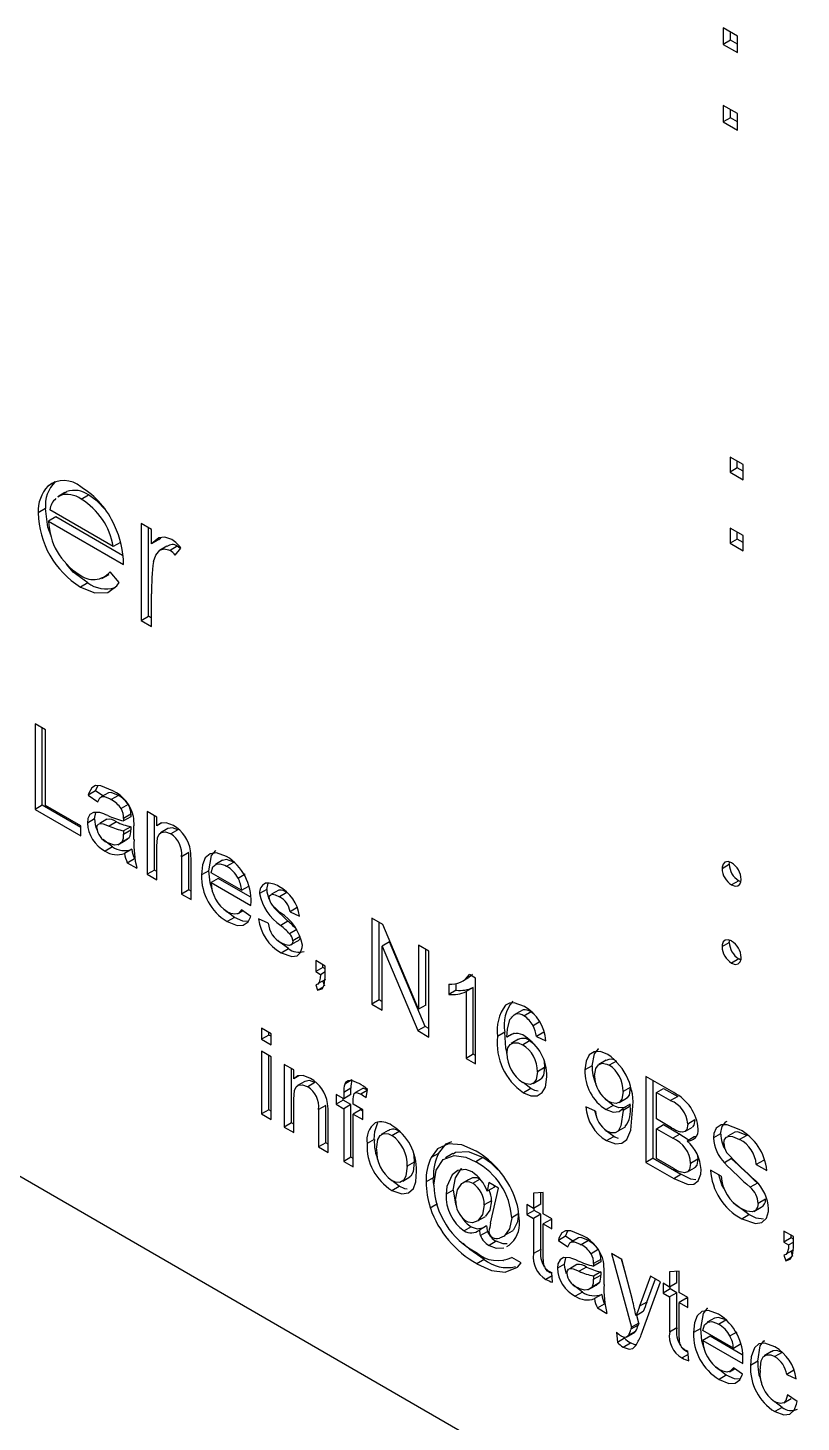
# Model space of a CAD drawing. Header units: millimetres. Extents: x 75 to 2075, y 25 to 1460.
# Drawn here: x 1815.59 to 1835.77, y 1066.04 to 1102.41 of the extents above; entities that cross this region are included whole.
import ezdxf

# ---------------------------------------------------------------- set-up
doc = ezdxf.new("R2010")
doc.units = ezdxf.units.MM
doc.header["$LTSCALE"] = 5

msp = doc.modelspace()

# ---------------------------------------------------------------- linework, layer by layer
at = {"color": 7, "linetype": 'Continuous', "lineweight": 25}
for p, q in [((1834.111, 1102.191), (1833.739, 1102.406)), ((1833.739, 1102.406), (1833.739, 1101.976)), ((1833.927, 1102.085), (1833.739, 1101.976)), ((1833.927, 1102.085), (1833.927, 1102.297)), ((1834.111, 1101.978), (1833.927, 1102.085)), ((1834.111, 1101.761), (1834.111, 1102.191)), ((1833.739, 1101.976), (1834.111, 1101.761)), ((1834.111, 1100.169), (1833.739, 1100.384)), ((1833.739, 1100.384), (1833.739, 1099.954)), ((1833.927, 1100.063), (1833.927, 1100.275)), ((1833.927, 1100.063), (1833.739, 1099.954)), ((1833.739, 1099.954), (1834.111, 1099.739)), ((1834.111, 1099.957), (1833.927, 1100.063)), ((1834.111, 1099.739), (1834.111, 1100.169)), ((1834.257, 1091.015), (1833.916, 1091.212)), ((1833.916, 1091.212), (1833.916, 1090.818)), ((1834.104, 1090.927), (1834.104, 1091.103)), ((1834.104, 1090.927), (1833.916, 1090.818)), ((1833.916, 1090.818), (1834.257, 1090.621)), ((1834.257, 1090.839), (1834.104, 1090.927)), ((1834.257, 1090.621), (1834.257, 1091.015)), ((1816.301, 1090.564), (1816.112, 1090.455)), ((1816.556, 1090.285), (1816.367, 1090.176)), ((1816.372, 1090.169), (1816.417, 1090.202)), ((1816.417, 1090.202), (1816.606, 1090.311)), ((1816.981, 1090.114), (1817.169, 1090.223)), ((1816.049, 1089.866), (1815.86, 1089.757)), ((1816.317, 1089.651), (1816.129, 1089.542)), ((1817.817, 1088.878), (1816.157, 1089.836)), ((1818.061, 1088.644), (1816.317, 1089.651)), ((1816.129, 1089.542), (1818.086, 1088.412)), ((1818.547, 1089.476), (1818.547, 1086.95)), ((1818.815, 1089.321), (1818.547, 1089.476)), ((1818.735, 1087.059), (1818.735, 1089.367)), ((1818.815, 1088.949), (1818.815, 1089.321)), ((1834.257, 1089.162), (1833.916, 1089.359)), ((1833.916, 1089.359), (1833.916, 1088.965)), ((1818.006, 1088.986), (1817.817, 1088.878)), ((1819.004, 1089.058), (1818.815, 1088.949)), ((1819.004, 1089.058), (1819.055, 1089.108)), ((1834.104, 1089.073), (1833.916, 1088.965)), ((1833.916, 1088.965), (1834.257, 1088.767)), ((1834.104, 1089.073), (1834.104, 1089.25)), ((1834.257, 1088.985), (1834.104, 1089.073)), ((1834.257, 1088.767), (1834.257, 1089.162)), ((1819.214, 1088.884), (1819.026, 1088.775)), ((1819.487, 1088.885), (1819.298, 1088.776)), ((1819.435, 1088.652), (1819.583, 1088.835)), ((1817.971, 1087.935), (1817.732, 1088.218)), ((1817.149, 1087.93), (1816.961, 1087.821)), ((1817.516, 1088.042), (1817.705, 1088.151)), ((1818.815, 1086.795), (1818.815, 1087.644)), ((1818.547, 1086.95), (1818.735, 1087.059)), ((1818.547, 1086.95), (1818.815, 1086.795)), ((1818.815, 1087.012), (1818.735, 1087.059)), ((1791.606, 1086.172), (1880.23, 1035.01)), ((1816.048, 1084.097), (1815.774, 1084.255)), ((1815.774, 1084.255), (1815.774, 1082.018)), ((1815.963, 1082.127), (1815.963, 1084.146)), ((1816.048, 1082.118), (1816.048, 1084.097)), ((1817.354, 1082.5), (1817.165, 1082.391)), ((1817.165, 1082.391), (1817.414, 1082.219)), ((1817.354, 1082.5), (1817.409, 1082.638)), ((1817.541, 1082.37), (1817.354, 1082.5)), ((1817.688, 1082.456), (1817.5, 1082.347)), ((1817.951, 1082.385), (1817.762, 1082.276)), ((1815.963, 1082.127), (1815.774, 1082.018)), ((1815.774, 1082.018), (1816.966, 1081.33)), ((1816.966, 1081.547), (1815.963, 1082.127)), ((1816.966, 1081.588), (1816.048, 1082.118)), ((1818.209, 1082.149), (1818.02, 1082.04)), ((1817.329, 1081.771), (1817.14, 1081.663)), ((1817.65, 1081.761), (1817.462, 1081.652)), ((1817.899, 1081.694), (1817.71, 1081.585)), ((1818.271, 1081.826), (1818.083, 1081.718)), ((1818.273, 1081.893), (1818.084, 1081.784)), ((1818.953, 1081.817), (1818.705, 1081.961)), ((1818.705, 1081.961), (1818.705, 1080.326)), ((1818.894, 1080.435), (1818.894, 1081.852)), ((1818.953, 1081.589), (1818.953, 1081.817)), ((1819.084, 1081.665), (1818.953, 1081.589)), ((1816.966, 1081.33), (1816.966, 1081.588)), ((1818.235, 1081.28), (1818.046, 1081.171)), ((1818.083, 1081.376), (1818.271, 1081.485)), ((1818.084, 1081.459), (1818.083, 1081.376)), ((1818.273, 1081.568), (1818.084, 1081.459)), ((1818.273, 1081.568), (1818.271, 1081.485)), ((1818.357, 1081.237), (1818.357, 1081.587)), ((1819.24, 1081.52), (1819.052, 1081.411)), ((1819.504, 1081.488), (1819.315, 1081.379)), ((1817.792, 1081.042), (1817.604, 1080.933)), ((1817.939, 1081.098), (1818.127, 1081.206)), ((1818.297, 1080.98), (1818.109, 1080.871)), ((1818.953, 1080.183), (1818.953, 1081.059)), ((1818.183, 1080.627), (1818.372, 1080.736)), ((1818.183, 1080.627), (1818.432, 1080.484)), ((1819.788, 1080.895), (1819.599, 1080.786)), ((1819.599, 1080.786), (1819.599, 1079.81)), ((1819.788, 1079.919), (1819.788, 1080.895)), ((1819.847, 1079.667), (1819.847, 1080.667)), ((1820.67, 1080.692), (1820.482, 1080.584)), ((1820.774, 1080.537), (1820.962, 1080.646)), ((1833.706, 1080.481), (1833.894, 1080.59)), ((1833.894, 1080.59), (1833.907, 1080.659)), ((1818.894, 1080.435), (1818.705, 1080.326)), ((1818.705, 1080.326), (1818.953, 1080.183)), ((1818.953, 1080.4), (1818.894, 1080.435)), ((1820.309, 1080.421), (1820.121, 1080.312)), ((1821.164, 1079.91), (1820.369, 1080.369)), ((1820.557, 1080.22), (1820.369, 1080.111)), ((1821.393, 1079.737), (1820.557, 1080.22)), ((1821.072, 1080.227), (1821.261, 1080.336)), ((1819.788, 1079.919), (1819.599, 1079.81)), ((1819.599, 1079.81), (1819.847, 1079.667)), ((1819.847, 1079.884), (1819.788, 1079.919)), ((1820.369, 1080.111), (1821.411, 1079.51)), ((1821.164, 1079.91), (1821.352, 1080.019)), ((1821.824, 1079.932), (1821.635, 1079.824)), ((1822.138, 1079.914), (1821.949, 1079.805)), ((1822.344, 1079.848), (1822.156, 1079.739)), ((1834.144, 1080.158), (1833.955, 1080.049)), ((1822.619, 1079.46), (1822.43, 1079.351)), ((1820.977, 1079.204), (1820.788, 1079.095)), ((1821.059, 1079.294), (1821.195, 1079.372)), ((1821.404, 1079.227), (1821.161, 1079.396)), ((1821.859, 1079.05), (1821.611, 1079.165)), ((1822.375, 1079.103), (1822.187, 1078.994)), ((1822.43, 1079.351), (1822.679, 1079.237)), ((1824.855, 1079.013), (1824.566, 1079.179)), ((1824.566, 1079.179), (1824.566, 1076.943)), ((1822.608, 1078.885), (1822.42, 1078.776)), ((1824.755, 1077.051), (1824.755, 1079.071)), ((1825.783, 1076.808), (1824.855, 1079.013)), ((1822.199, 1078.281), (1822.387, 1078.389)), ((1822.429, 1078.474), (1822.618, 1078.583)), ((1822.693, 1078.703), (1822.505, 1078.595)), ((1825.028, 1078.563), (1824.839, 1078.454)), ((1824.839, 1076.785), (1824.839, 1078.454)), ((1824.839, 1078.454), (1825.767, 1076.249)), ((1825.956, 1076.358), (1825.028, 1078.563)), ((1826.056, 1078.319), (1825.783, 1078.477)), ((1825.783, 1078.477), (1825.783, 1076.808)), ((1825.972, 1076.917), (1825.972, 1078.368)), ((1833.706, 1078.442), (1833.894, 1078.551)), ((1833.894, 1078.551), (1833.906, 1078.621)), ((1823.349, 1077.932), (1823.101, 1078.075)), ((1823.101, 1078.075), (1823.101, 1077.788)), ((1826.056, 1076.082), (1826.056, 1078.319)), ((1834.144, 1078.119), (1833.955, 1078.01)), ((1823.289, 1077.897), (1823.101, 1077.788)), ((1823.101, 1077.788), (1823.224, 1077.717)), ((1823.224, 1077.717), (1823.349, 1077.789)), ((1823.289, 1077.897), (1823.289, 1077.966)), ((1823.349, 1077.863), (1823.289, 1077.897)), ((1823.349, 1077.645), (1823.349, 1077.932)), ((1826.912, 1077.528), (1827.101, 1077.637)), ((1827.097, 1077.642), (1827.195, 1077.726)), ((1827.273, 1077.617), (1827.113, 1077.709)), ((1823.101, 1077.444), (1823.15, 1077.301)), ((1823.291, 1077.382), (1823.15, 1077.301)), ((1823.176, 1077.486), (1823.365, 1077.594)), ((1823.339, 1077.41), (1823.29, 1077.551)), ((1826.578, 1077.459), (1826.578, 1077.195)), ((1826.766, 1077.303), (1826.578, 1077.195)), ((1826.766, 1077.303), (1826.766, 1077.478)), ((1827.213, 1077.375), (1827.025, 1077.266)), ((1827.025, 1077.266), (1827.025, 1075.523)), ((1827.213, 1075.632), (1827.213, 1077.375)), ((1827.273, 1075.38), (1827.273, 1077.617)), ((1824.755, 1077.051), (1824.566, 1076.943)), ((1824.566, 1076.943), (1824.839, 1076.785)), ((1824.839, 1077.003), (1824.755, 1077.051)), ((1825.972, 1076.917), (1825.783, 1076.808)), ((1828.221, 1076.602), (1828.194, 1076.587)), ((1828.512, 1076.795), (1828.324, 1076.686)), ((1828.724, 1076.739), (1828.535, 1076.63)), ((1821.934, 1076.169), (1821.685, 1076.312)), ((1821.685, 1076.312), (1821.685, 1076.026)), ((1821.874, 1076.134), (1821.874, 1076.204)), ((1825.956, 1076.358), (1825.767, 1076.249)), ((1825.767, 1076.249), (1826.056, 1076.082)), ((1826.056, 1076.3), (1825.956, 1076.358)), ((1828.033, 1076.206), (1827.844, 1076.097)), ((1828.281, 1076.183), (1828.093, 1076.074)), ((1828.961, 1076.487), (1828.773, 1076.378)), ((1829.051, 1076.206), (1828.863, 1076.097)), ((1821.874, 1076.134), (1821.685, 1076.026)), ((1821.685, 1076.026), (1821.934, 1075.882)), ((1821.934, 1076.1), (1821.874, 1076.134)), ((1821.934, 1075.882), (1821.934, 1076.169)), ((1828.392, 1076.022), (1828.203, 1075.913)), ((1828.495, 1075.879), (1828.683, 1075.988)), ((1828.683, 1075.988), (1828.782, 1075.914)), ((1828.863, 1076.097), (1829.111, 1075.982)), ((1821.934, 1075.567), (1821.685, 1075.71)), ((1821.685, 1075.71), (1821.685, 1074.075)), ((1821.874, 1074.184), (1821.874, 1075.601)), ((1821.934, 1073.932), (1821.934, 1075.567)), ((1827.213, 1075.632), (1827.025, 1075.523)), ((1827.025, 1075.523), (1827.273, 1075.38)), ((1827.273, 1075.598), (1827.213, 1075.632)), ((1829.059, 1075.451), (1829.076, 1075.284)), ((1830.679, 1075.477), (1830.49, 1075.368)), ((1830.949, 1075.454), (1830.761, 1075.345)), ((1822.53, 1075.223), (1822.281, 1075.366)), ((1822.281, 1075.366), (1822.281, 1073.731)), ((1822.47, 1073.84), (1822.47, 1075.257)), ((1822.53, 1074.995), (1822.53, 1075.223)), ((1829.076, 1075.284), (1828.887, 1075.176)), ((1830.318, 1075.334), (1830.129, 1075.225)), ((1822.661, 1075.07), (1822.53, 1074.995)), ((1822.816, 1074.925), (1822.628, 1074.817)), ((1823.08, 1074.893), (1822.892, 1074.784)), ((1824.019, 1074.747), (1823.831, 1074.638)), ((1824.046, 1074.965), (1823.857, 1074.856)), ((1824.019, 1074.58), (1824.019, 1074.747)), ((1824.312, 1074.734), (1824.123, 1074.626)), ((1824.414, 1074.493), (1824.45, 1074.717)), ((1828.712, 1074.738), (1828.518, 1074.892)), ((1828.712, 1074.738), (1828.523, 1074.629)), ((1828.778, 1074.871), (1828.966, 1074.98)), ((1831.311, 1074.767), (1831.123, 1074.658)), ((1832.444, 1074.632), (1831.719, 1075.05)), ((1831.719, 1075.05), (1831.719, 1072.813)), ((1831.907, 1072.922), (1831.907, 1074.942)), ((1831.992, 1074.635), (1832.18, 1074.743)), ((1832.18, 1074.743), (1832.549, 1074.53)), ((1822.53, 1073.588), (1822.53, 1074.464)), ((1823.831, 1074.472), (1823.632, 1074.586)), ((1823.632, 1074.586), (1823.632, 1074.328)), ((1823.821, 1074.437), (1823.632, 1074.328)), ((1823.821, 1074.437), (1823.821, 1074.477)), ((1824.019, 1074.322), (1823.821, 1074.437)), ((1823.831, 1074.638), (1823.831, 1074.472)), ((1824.019, 1074.58), (1823.831, 1074.472)), ((1824.079, 1074.328), (1824.079, 1074.467)), ((1824.445, 1074.685), (1824.275, 1074.588)), ((1831.02, 1074.375), (1831.208, 1074.483)), ((1831.992, 1073.946), (1831.992, 1074.635)), ((1831.992, 1074.635), (1832.361, 1074.422)), ((1832.549, 1074.53), (1832.361, 1074.422)), ((1821.874, 1074.184), (1821.685, 1074.075)), ((1821.685, 1074.075), (1821.934, 1073.932)), ((1821.934, 1074.15), (1821.874, 1074.184)), ((1823.364, 1074.3), (1823.175, 1074.191)), ((1823.175, 1074.191), (1823.175, 1073.215)), ((1823.364, 1073.324), (1823.364, 1074.3)), ((1823.424, 1073.072), (1823.424, 1074.072)), ((1823.632, 1074.328), (1823.831, 1074.213)), ((1824.019, 1074.322), (1823.831, 1074.213)), ((1823.831, 1074.213), (1823.831, 1072.837)), ((1824.019, 1072.946), (1824.019, 1074.322)), ((1824.327, 1074.185), (1824.079, 1074.328)), ((1824.268, 1074.179), (1824.079, 1074.07)), ((1824.079, 1072.693), (1824.079, 1074.07)), ((1824.079, 1074.07), (1824.327, 1073.927)), ((1824.327, 1074.144), (1824.268, 1074.179)), ((1824.327, 1073.927), (1824.327, 1074.185)), ((1830.402, 1074.147), (1830.154, 1074.262)), ((1830.868, 1074.297), (1830.679, 1074.188)), ((1831.311, 1074.333), (1831.123, 1074.224)), ((1831.312, 1074.278), (1831.124, 1074.169)), ((1822.47, 1073.84), (1822.281, 1073.731)), ((1822.281, 1073.731), (1822.53, 1073.588)), ((1822.53, 1073.806), (1822.47, 1073.84)), ((1824.993, 1073.645), (1824.805, 1073.536)), ((1825.088, 1073.516), (1825.277, 1073.625)), ((1825.277, 1073.625), (1825.309, 1073.599)), ((1830.998, 1073.631), (1831.186, 1073.74)), ((1832.391, 1073.716), (1831.992, 1073.946)), ((1831.992, 1073.688), (1832.18, 1073.797)), ((1831.992, 1072.914), (1831.992, 1073.688)), ((1831.992, 1073.688), (1832.419, 1073.442)), ((1832.18, 1073.797), (1832.607, 1073.551)), ((1832.748, 1073.625), (1832.936, 1073.734)), ((1833, 1073.921), (1832.811, 1073.812)), ((1823.364, 1073.324), (1823.175, 1073.215)), ((1823.424, 1073.29), (1823.364, 1073.324)), ((1824.63, 1073.41), (1824.442, 1073.301)), ((1830.689, 1073.379), (1830.878, 1073.488)), ((1832.607, 1073.551), (1832.419, 1073.442)), ((1832.982, 1073.477), (1832.794, 1073.369)), ((1833.029, 1073.479), (1832.982, 1073.477)), ((1833.67, 1073.557), (1833.482, 1073.449)), ((1834.044, 1073.601), (1833.855, 1073.492)), ((1834.354, 1073.517), (1834.165, 1073.409)), ((1823.175, 1073.215), (1823.424, 1073.072)), ((1824.019, 1072.946), (1823.831, 1072.837)), ((1824.079, 1072.911), (1824.019, 1072.946)), ((1826.302, 1073.043), (1826.114, 1072.935)), ((1826.679, 1073.04), (1826.49, 1072.931)), ((1827.466, 1072.935), (1827.277, 1072.826)), ((1831.907, 1072.922), (1831.719, 1072.813)), ((1831.907, 1072.922), (1832.634, 1072.503)), ((1832.45, 1072.649), (1831.992, 1072.914)), ((1833.956, 1072.909), (1833.768, 1072.8)), ((1823.831, 1072.837), (1824.079, 1072.693)), ((1825.674, 1072.817), (1825.485, 1072.709)), ((1831.719, 1072.813), (1832.446, 1072.394)), ((1832.802, 1072.563), (1832.99, 1072.672)), ((1833.074, 1072.894), (1832.886, 1072.785)), ((1833.681, 1072.455), (1833.407, 1072.613)), ((1834.788, 1072.865), (1834.599, 1072.756)), ((1834.599, 1072.756), (1834.873, 1072.599)), ((1825.088, 1072.082), (1825.277, 1072.191)), ((1825.277, 1072.191), (1825.091, 1072.339)), ((1825.372, 1072.324), (1825.56, 1072.433)), ((1826.17, 1072.413), (1825.982, 1072.304)), ((1826.181, 1072.218), (1826.17, 1072.413)), ((1826.909, 1072.255), (1826.903, 1072.252)), ((1827.091, 1072.361), (1826.941, 1072.274)), ((1827.198, 1072.269), (1827.387, 1072.378)), ((1827.621, 1072.284), (1827.575, 1072.057)), ((1827.869, 1072.14), (1827.621, 1072.284)), ((1827.764, 1072.166), (1827.77, 1072.197)), ((1832.446, 1072.394), (1832.634, 1072.503)), ((1834.631, 1072.271), (1834.443, 1072.163)), ((1826.692, 1072.09), (1826.503, 1071.981)), ((1827.685, 1071.812), (1827.497, 1071.703)), ((1827.764, 1072.166), (1827.575, 1072.057)), ((1827.663, 1071.223), (1827.869, 1072.14)), ((1829.036, 1072.027), (1828.788, 1072.008)), ((1828.788, 1072.008), (1828.788, 1071.61)), ((1828.977, 1071.719), (1828.977, 1072.023)), ((1829.036, 1071.466), (1829.036, 1072.027)), ((1834.838, 1071.85), (1834.649, 1071.741)), ((1826.28, 1071.729), (1826.092, 1071.62)), ((1828.405, 1071.476), (1828.217, 1071.367)), ((1828.788, 1071.61), (1828.614, 1071.71)), ((1828.614, 1071.71), (1828.614, 1071.452)), ((1828.803, 1071.561), (1828.614, 1071.452)), ((1828.614, 1071.452), (1828.788, 1071.352)), ((1828.977, 1071.719), (1828.788, 1071.61)), ((1828.977, 1071.46), (1828.788, 1071.352)), ((1828.803, 1071.561), (1828.803, 1071.618)), ((1828.977, 1071.46), (1828.803, 1071.561)), ((1828.977, 1070.543), (1828.977, 1071.46)), ((1829.26, 1071.337), (1829.036, 1071.466)), ((1834.219, 1071.341), (1834.407, 1071.45)), ((1834.538, 1071.534), (1834.727, 1071.643)), ((1827.162, 1071.131), (1826.974, 1071.023)), ((1827.343, 1071.294), (1827.531, 1071.403)), ((1827.561, 1071.155), (1827.372, 1071.046)), ((1828.788, 1071.352), (1828.788, 1070.434)), ((1829.225, 1071.317), (1829.036, 1071.208)), ((1829.036, 1070.281), (1829.036, 1071.208)), ((1829.036, 1071.208), (1829.26, 1071.079)), ((1829.26, 1071.297), (1829.225, 1071.317)), ((1829.26, 1071.079), (1829.26, 1071.337)), ((1827.397, 1070.901), (1827.586, 1071.01)), ((1827.814, 1070.755), (1827.626, 1070.646)), ((1828.065, 1070.929), (1828.253, 1071.038)), ((1829.622, 1070.887), (1829.434, 1070.778)), ((1829.434, 1070.778), (1829.682, 1070.606)), ((1829.622, 1070.887), (1829.677, 1071.026)), ((1829.809, 1070.758), (1829.622, 1070.887)), ((1829.957, 1070.843), (1829.769, 1070.734)), ((1830.219, 1070.772), (1830.031, 1070.663)), ((1835.568, 1070.878), (1835.32, 1071.021)), ((1835.32, 1071.021), (1835.32, 1070.735)), ((1835.508, 1070.843), (1835.32, 1070.735)), ((1835.32, 1070.735), (1835.443, 1070.663)), ((1835.443, 1070.663), (1835.568, 1070.735)), ((1835.508, 1070.843), (1835.508, 1070.913)), ((1835.568, 1070.809), (1835.508, 1070.843)), ((1835.568, 1070.591), (1835.568, 1070.878)), ((1828.089, 1070.621), (1828.148, 1070.65)), ((1828.977, 1070.543), (1828.788, 1070.434)), ((1830.477, 1070.536), (1830.289, 1070.428)), ((1831.087, 1070.282), (1830.825, 1070.434)), ((1830.825, 1070.434), (1831.346, 1068.512)), ((1835.32, 1070.39), (1835.369, 1070.247)), ((1835.395, 1070.432), (1835.584, 1070.541)), ((1835.558, 1070.356), (1835.509, 1070.497)), ((1827.497, 1070.278), (1827.309, 1070.169)), ((1827.993, 1070.249), (1828.006, 1070.256)), ((1828.465, 1070.19), (1828.217, 1070.333)), ((1829.597, 1070.159), (1829.409, 1070.05)), ((1829.919, 1070.148), (1829.73, 1070.039)), ((1830.168, 1070.082), (1829.979, 1069.973)), ((1830.54, 1070.214), (1830.351, 1070.105)), ((1830.541, 1070.28), (1830.353, 1070.171)), ((1831.191, 1069.888), (1831.083, 1070.285)), ((1831.365, 1069.224), (1831.087, 1070.282)), ((1835.51, 1070.328), (1835.369, 1070.247)), ((1829.268, 1069.852), (1829.11, 1069.761)), ((1829.285, 1069.684), (1829.26, 1069.939)), ((1830.503, 1069.667), (1830.315, 1069.558)), ((1830.351, 1069.763), (1830.54, 1069.872)), ((1830.353, 1069.846), (1830.351, 1069.763)), ((1830.541, 1069.955), (1830.353, 1069.846)), ((1830.541, 1069.955), (1830.54, 1069.872)), ((1830.626, 1069.624), (1830.626, 1069.974)), ((1831.843, 1069.846), (1831.554, 1069.06)), ((1831.597, 1068.315), (1832.104, 1069.695)), ((1831.743, 1069.169), (1831.965, 1069.776)), ((1832.104, 1069.695), (1831.843, 1069.846)), ((1832.339, 1069.56), (1832.166, 1069.66)), ((1832.166, 1069.66), (1832.166, 1069.402)), ((1832.588, 1069.977), (1832.339, 1069.957)), ((1832.339, 1069.957), (1832.339, 1069.56)), ((1832.528, 1069.668), (1832.339, 1069.56)), ((1832.528, 1069.668), (1832.528, 1069.972)), ((1832.588, 1069.416), (1832.588, 1069.977)), ((1830.061, 1069.429), (1829.872, 1069.32)), ((1830.207, 1069.485), (1830.396, 1069.594)), ((1830.566, 1069.367), (1830.377, 1069.258)), ((1832.354, 1069.511), (1832.166, 1069.402)), ((1832.166, 1069.402), (1832.339, 1069.301)), ((1832.528, 1069.41), (1832.339, 1069.301)), ((1832.339, 1069.301), (1832.339, 1068.384)), ((1832.354, 1069.511), (1832.354, 1069.568)), ((1832.528, 1069.41), (1832.354, 1069.511)), ((1832.528, 1068.493), (1832.528, 1069.41)), ((1832.811, 1069.287), (1832.588, 1069.416)), ((1832.776, 1069.267), (1832.588, 1069.158)), ((1832.811, 1069.247), (1832.776, 1069.267)), ((1832.811, 1069.029), (1832.811, 1069.287)), ((1830.452, 1069.014), (1830.641, 1069.123)), ((1830.452, 1069.014), (1830.7, 1068.871)), ((1831.65, 1068.919), (1831.462, 1068.81)), ((1831.743, 1069.169), (1831.554, 1069.06)), ((1832.588, 1068.23), (1832.588, 1069.158)), ((1832.588, 1069.158), (1832.811, 1069.029)), ((1831.515, 1068.566), (1831.327, 1068.457)), ((1831.535, 1068.621), (1831.346, 1068.512)), ((1831.535, 1068.621), (1831.48, 1068.821)), ((1833.51, 1068.75), (1833.321, 1068.641)), ((1833.613, 1068.595), (1833.802, 1068.704)), ((1830.949, 1068.379), (1830.974, 1068.115)), ((1831.162, 1068.224), (1830.974, 1068.115)), ((1831.16, 1068.248), (1831.162, 1068.224)), ((1831.209, 1068.251), (1831.398, 1068.36)), ((1831.449, 1068.399), (1831.26, 1068.291)), ((1832.528, 1068.493), (1832.339, 1068.384)), ((1833.149, 1068.479), (1832.96, 1068.37)), ((1834.003, 1067.968), (1833.209, 1068.427)), ((1833.397, 1068.278), (1833.209, 1068.169)), ((1834.233, 1067.795), (1833.397, 1068.278)), ((1833.912, 1068.285), (1834.101, 1068.394)), ((1831.126, 1067.995), (1831.314, 1068.104)), ((1832.836, 1067.634), (1832.811, 1067.889)), ((1833.209, 1068.169), (1834.251, 1067.567)), ((1834.003, 1067.968), (1834.192, 1068.077)), ((1834.997, 1067.875), (1834.808, 1067.766)), ((1835.276, 1067.853), (1835.087, 1067.744)), ((1832.82, 1067.802), (1832.661, 1067.71)), ((1834.244, 1067.284), (1834.001, 1067.453)), ((1834.639, 1067.626), (1834.45, 1067.517)), ((1833.816, 1067.261), (1833.628, 1067.152)), ((1833.899, 1067.352), (1834.035, 1067.43)), ((1835.583, 1067.389), (1835.394, 1067.28)), ((1835.394, 1067.28), (1835.643, 1067.165)), ((1835.667, 1066.577), (1835.419, 1066.749)), ((1835.275, 1066.419), (1835.086, 1066.569)), ((1835.275, 1066.419), (1835.086, 1066.311)), ((1835.318, 1066.541), (1835.507, 1066.65))]:
    msp.add_line(p, q, dxfattribs=at)
at = {"color": 7, "linetype": 'Continuous', "lineweight": 25, "flags": 128}
for points in [[(1817.593, 1089.851), (1817.398, 1090.058), (1817.169, 1090.223)], [(1816.193, 1089.158), (1816.112, 1089.383), (1816.049, 1089.866)], [(1819.349, 1089.057), (1819.162, 1089.122), (1819.003, 1089.101), (1818.815, 1088.949)], [(1818.863, 1088.483), (1818.926, 1088.653), (1819.029, 1088.778), (1819.147, 1088.816), (1819.262, 1088.794), (1819.298, 1088.776)], [(1819.569, 1088.818), (1819.557, 1088.831), (1819.487, 1088.885)], [(1817.149, 1087.93), (1816.773, 1088.21), (1816.596, 1088.418)], [(1816.961, 1087.821), (1817.337, 1087.665), (1817.675, 1087.679), (1817.908, 1087.848), (1817.971, 1087.935)], [(1817.807, 1082.508), (1817.489, 1082.638), (1817.348, 1082.639), (1817.253, 1082.585), (1817.179, 1082.446), (1817.165, 1082.391)], [(1817.951, 1082.385), (1817.762, 1082.463), (1817.69, 1082.456), (1817.689, 1082.455)], [(1817.414, 1082.219), (1817.466, 1082.321), (1817.518, 1082.353), (1817.584, 1082.352), (1817.733, 1082.292), (1817.762, 1082.276)], [(1817.469, 1081.936), (1817.298, 1081.941), (1817.208, 1081.884), (1817.154, 1081.78), (1817.14, 1081.663)], [(1817.329, 1081.771), (1817.359, 1081.935), (1817.362, 1081.939)], [(1817.389, 1081.535), (1817.4, 1081.597), (1817.431, 1081.638), (1817.474, 1081.654), (1817.549, 1081.645), (1817.71, 1081.585)], [(1819.384, 1081.597), (1819.197, 1081.671), (1819.061, 1081.664), (1818.953, 1081.589)], [(1818.235, 1081.28), (1818.149, 1081.213), (1818.126, 1081.211)], [(1818.953, 1081.059), (1818.974, 1081.281), (1819.012, 1081.374), (1819.069, 1081.42), (1819.179, 1081.431), (1819.299, 1081.388), (1819.315, 1081.379)], [(1819.504, 1081.488), (1819.358, 1081.541), (1819.241, 1081.52), (1819.24, 1081.52)], [(1817.792, 1081.042), (1817.56, 1081.223), (1817.544, 1081.244)], [(1818.046, 1081.171), (1817.961, 1081.104), (1817.845, 1081.091), (1817.698, 1081.139), (1817.66, 1081.159)], [(1820.309, 1080.421), (1820.378, 1080.816), (1820.491, 1080.95), (1820.493, 1080.951)], [(1820.775, 1080.795), (1820.513, 1080.89), (1820.342, 1080.863), (1820.217, 1080.754), (1820.145, 1080.572), (1820.121, 1080.312)], [(1820.369, 1080.369), (1820.411, 1080.52), (1820.498, 1080.59), (1820.6, 1080.601), (1820.725, 1080.563), (1820.774, 1080.537)], [(1820.962, 1080.646), (1820.774, 1080.711), (1820.671, 1080.691)], [(1833.955, 1080.625), (1833.862, 1080.658), (1833.78, 1080.643), (1833.732, 1080.594), (1833.707, 1080.51), (1833.706, 1080.481)], [(1820.403, 1079.898), (1820.341, 1080.103), (1820.309, 1080.421)], [(1833.955, 1080.049), (1834.048, 1080.015), (1834.118, 1080.024), (1834.171, 1080.067), (1834.198, 1080.13), (1834.204, 1080.193)], [(1821.824, 1079.932), (1821.855, 1080.093), (1821.857, 1080.095)], [(1821.884, 1079.709), (1821.897, 1079.766), (1821.926, 1079.795), (1821.969, 1079.808), (1822.045, 1079.793), (1822.156, 1079.739)], [(1834.195, 1080.136), (1834.183, 1080.139), (1834.144, 1080.158)], [(1822.375, 1079.103), (1822.019, 1079.453), (1821.978, 1079.511)], [(1820.977, 1079.204), (1820.719, 1079.4), (1820.702, 1079.42)], [(1820.788, 1079.095), (1821.047, 1078.99), (1821.209, 1078.997), (1821.334, 1079.083), (1821.404, 1079.227)], [(1821.161, 1079.396), (1821.082, 1079.305), (1820.992, 1079.283), (1820.887, 1079.305), (1820.792, 1079.351)], [(1821.341, 1079.098), (1821.195, 1079.108), (1820.977, 1079.204)], [(1822.387, 1078.389), (1822.136, 1078.574), (1822.109, 1078.606)], [(1822.199, 1078.281), (1822.48, 1078.181), (1822.612, 1078.2), (1822.707, 1078.288), (1822.75, 1078.421), (1822.753, 1078.48)], [(1822.505, 1078.595), (1822.493, 1078.531), (1822.459, 1078.49), (1822.399, 1078.469), (1822.308, 1078.486), (1822.201, 1078.537)], [(1833.955, 1078.587), (1833.862, 1078.621), (1833.791, 1078.611), (1833.738, 1078.568), (1833.709, 1078.489), (1833.706, 1078.442)], [(1833.955, 1078.01), (1834.048, 1077.977), (1834.13, 1077.992), (1834.179, 1078.041), (1834.202, 1078.115), (1834.204, 1078.154)], [(1834.189, 1078.101), (1834.168, 1078.107), (1834.144, 1078.119)], [(1823.224, 1077.717), (1823.218, 1077.62), (1823.191, 1077.509), (1823.153, 1077.462), (1823.101, 1077.444)], [(1823.15, 1077.301), (1823.265, 1077.338), (1823.325, 1077.438), (1823.349, 1077.645)], [(1828.552, 1076.879), (1828.283, 1076.976), (1828.162, 1076.966), (1828.055, 1076.911)], [(1828.093, 1076.074), (1828.103, 1076.286), (1828.165, 1076.54), (1828.277, 1076.665), (1828.324, 1076.686)], [(1828.796, 1076.682), (1828.744, 1076.726), (1828.724, 1076.739)], [(1828.094, 1075.66), (1828.062, 1075.787), (1828.033, 1076.206)], [(1828.093, 1075.649), (1828.115, 1075.804), (1828.173, 1075.891), (1828.26, 1075.934), (1828.386, 1075.927), (1828.495, 1075.879)], [(1830.723, 1075.625), (1830.535, 1075.702), (1830.37, 1075.699), (1830.242, 1075.619), (1830.156, 1075.456), (1830.129, 1075.225)], [(1830.318, 1075.334), (1830.375, 1075.647), (1830.484, 1075.773), (1830.488, 1075.774)], [(1828.887, 1075.176), (1828.857, 1074.976), (1828.797, 1074.886), (1828.704, 1074.844), (1828.592, 1074.858), (1828.504, 1074.898)], [(1829.076, 1075.284), (1829.046, 1075.085), (1828.986, 1074.994), (1828.964, 1074.985)], [(1830.377, 1075.067), (1830.41, 1075.265), (1830.478, 1075.359), (1830.58, 1075.399), (1830.696, 1075.377), (1830.761, 1075.345)], [(1822.961, 1075.002), (1822.773, 1075.077), (1822.637, 1075.069), (1822.53, 1074.995)], [(1822.53, 1074.464), (1822.55, 1074.686), (1822.589, 1074.779), (1822.645, 1074.825), (1822.755, 1074.836), (1822.875, 1074.793), (1822.892, 1074.784)], [(1823.08, 1074.893), (1822.934, 1074.946), (1822.817, 1074.926), (1822.816, 1074.925)], [(1824.23, 1074.872), (1824.042, 1074.948), (1823.951, 1074.943), (1823.88, 1074.895), (1823.857, 1074.856)], [(1824.464, 1074.697), (1824.36, 1074.739), (1824.321, 1074.738), (1824.313, 1074.733)], [(1828.523, 1074.629), (1828.712, 1074.552), (1828.878, 1074.552), (1829.008, 1074.631), (1829.094, 1074.776), (1829.136, 1075.041)], [(1828.906, 1074.668), (1828.82, 1074.685), (1828.712, 1074.738)], [(1831.311, 1074.767), (1831.278, 1074.569), (1831.219, 1074.49), (1831.207, 1074.486)], [(1824.079, 1074.467), (1824.091, 1074.578), (1824.108, 1074.613), (1824.133, 1074.63), (1824.164, 1074.632), (1824.238, 1074.607), (1824.275, 1074.588)], [(1830.868, 1074.297), (1830.68, 1074.443), (1830.641, 1074.493)], [(1831.123, 1074.658), (1831.09, 1074.46), (1831.03, 1074.382), (1830.942, 1074.348), (1830.829, 1074.367), (1830.755, 1074.402)], [(1830.439, 1073.992), (1830.438, 1073.993), (1830.385, 1074.155)], [(1830.679, 1074.188), (1830.866, 1074.121), (1831.022, 1074.143), (1831.123, 1074.224)], [(1830.689, 1073.379), (1830.924, 1073.292), (1831.091, 1073.311), (1831.217, 1073.409), (1831.323, 1073.651), (1831.371, 1074.178)], [(1831.124, 1074.169), (1831.065, 1073.768), (1830.996, 1073.629), (1830.917, 1073.583), (1830.816, 1073.583), (1830.702, 1073.63)], [(1831.185, 1074.242), (1831.184, 1074.242), (1831.011, 1074.238), (1830.868, 1074.297)], [(1824.63, 1073.41), (1824.645, 1073.619), (1824.726, 1073.848)], [(1830.878, 1073.488), (1830.69, 1073.628), (1830.661, 1073.662)], [(1832.811, 1073.812), (1832.784, 1073.67), (1832.739, 1073.619), (1832.673, 1073.602), (1832.624, 1073.608)], [(1833, 1073.921), (1832.973, 1073.779), (1832.935, 1073.736)], [(1834.154, 1073.673), (1833.844, 1073.795), (1833.68, 1073.791), (1833.555, 1073.704), (1833.494, 1073.568), (1833.482, 1073.449)], [(1833.67, 1073.557), (1833.708, 1073.752), (1833.807, 1073.873), (1833.841, 1073.883)], [(1824.69, 1073.159), (1824.721, 1073.408), (1824.781, 1073.516), (1824.882, 1073.568), (1824.998, 1073.557), (1825.088, 1073.516)], [(1827.289, 1073.106), (1826.913, 1073.273), (1826.562, 1073.3), (1826.28, 1073.162), (1826.114, 1072.935)], [(1826.302, 1073.043), (1826.503, 1073.3), (1826.656, 1073.36)], [(1831, 1073.438), (1830.905, 1073.473), (1830.878, 1073.488)], [(1832.607, 1073.551), (1832.796, 1073.427), (1832.834, 1073.392)], [(1833.755, 1073.311), (1833.772, 1073.41), (1833.822, 1073.473), (1833.891, 1073.5), (1833.983, 1073.49), (1834.165, 1073.409)], [(1834.354, 1073.517), (1834.12, 1073.609), (1834.044, 1073.599)], [(1825.641, 1073.076), (1825.662, 1072.994), (1825.674, 1072.817)], [(1826.18, 1072.216), (1826.244, 1072.613), (1826.431, 1072.891), (1826.714, 1072.993), (1827.019, 1072.945), (1827.277, 1072.826)], [(1827.466, 1072.935), (1827.09, 1073.086), (1826.752, 1073.074), (1826.689, 1073.024)], [(1827.855, 1072.616), (1827.687, 1072.784), (1827.466, 1072.935)], [(1833.065, 1072.995), (1833.069, 1072.979), (1833.074, 1072.894)], [(1825.485, 1072.709), (1825.455, 1072.457), (1825.396, 1072.346), (1825.297, 1072.291), (1825.179, 1072.3), (1825.088, 1072.34)], [(1825.088, 1072.082), (1825.35, 1071.99), (1825.525, 1072.014), (1825.651, 1072.13), (1825.712, 1072.304), (1825.733, 1072.579)], [(1825.674, 1072.817), (1825.644, 1072.566), (1825.585, 1072.455), (1825.557, 1072.439)], [(1827.181, 1072.566), (1827.015, 1072.625), (1826.81, 1072.601), (1826.663, 1072.485), (1826.524, 1072.183), (1826.503, 1071.981)], [(1826.692, 1072.09), (1826.747, 1072.41), (1826.894, 1072.64), (1826.922, 1072.655)], [(1832.446, 1072.394), (1832.822, 1072.237), (1832.972, 1072.245), (1833.082, 1072.334), (1833.15, 1072.504), (1833.159, 1072.623)], [(1832.886, 1072.785), (1832.857, 1072.63), (1832.806, 1072.566), (1832.73, 1072.542), (1832.616, 1072.564)], [(1833.074, 1072.894), (1833.045, 1072.739), (1832.994, 1072.675), (1832.99, 1072.674)], [(1825.49, 1072.114), (1825.428, 1072.122), (1825.277, 1072.191)], [(1826.752, 1071.836), (1826.802, 1072.1), (1826.911, 1072.259), (1827.013, 1072.311), (1827.115, 1072.305), (1827.198, 1072.269)], [(1827.093, 1072.358), (1827.1, 1072.368), (1827.202, 1072.419), (1827.303, 1072.414), (1827.387, 1072.378)], [(1833.021, 1072.354), (1832.891, 1072.378), (1832.634, 1072.503)], [(1833.749, 1072.141), (1833.703, 1072.229), (1833.625, 1072.487)], [(1826.692, 1072.09), (1826.746, 1071.732), (1826.773, 1071.663)], [(1827.685, 1071.812), (1827.641, 1071.563), (1827.528, 1071.407)], [(1827.497, 1071.703), (1827.452, 1071.455), (1827.33, 1071.285), (1827.194, 1071.238), (1827.078, 1071.255), (1827.027, 1071.278)], [(1828.25, 1071.045), (1828.272, 1071.058), (1828.38, 1071.271), (1828.405, 1071.476)], [(1834.407, 1071.45), (1834.031, 1071.735), (1834.005, 1071.766)], [(1834.649, 1071.741), (1834.634, 1071.642), (1834.58, 1071.56), (1834.495, 1071.523), (1834.356, 1071.539), (1834.207, 1071.606)], [(1834.219, 1071.341), (1834.576, 1071.217), (1834.744, 1071.244), (1834.865, 1071.357), (1834.919, 1071.532), (1834.922, 1071.599)], [(1834.789, 1071.333), (1834.599, 1071.361), (1834.407, 1071.45)], [(1827.162, 1071.131), (1827.313, 1071.08), (1827.455, 1071.102)], [(1828.217, 1071.367), (1828.162, 1071.076), (1828.015, 1070.888), (1827.894, 1070.838)], [(1828.094, 1070.688), (1827.99, 1070.684), (1827.814, 1070.755)], [(1830.075, 1070.895), (1829.758, 1071.025), (1829.617, 1071.026), (1829.522, 1070.972), (1829.448, 1070.833), (1829.434, 1070.778)], [(1829.682, 1070.606), (1829.735, 1070.709), (1829.786, 1070.74), (1829.853, 1070.74), (1830.002, 1070.679), (1830.031, 1070.663)], [(1830.219, 1070.772), (1830.031, 1070.851), (1829.958, 1070.843), (1829.957, 1070.843)], [(1827.497, 1070.278), (1827.121, 1070.536), (1826.951, 1070.707)], [(1827.626, 1070.646), (1827.813, 1070.573), (1828.01, 1070.582)], [(1835.443, 1070.663), (1835.437, 1070.567), (1835.41, 1070.455), (1835.372, 1070.408), (1835.32, 1070.39)], [(1835.369, 1070.247), (1835.484, 1070.285), (1835.543, 1070.384), (1835.568, 1070.591)], [(1827.309, 1070.169), (1827.686, 1069.994), (1828.041, 1069.947), (1828.371, 1070.077), (1828.465, 1070.19)], [(1829.232, 1069.918), (1829.154, 1069.974), (1829.089, 1070.049)], [(1829.738, 1070.324), (1829.566, 1070.328), (1829.477, 1070.271), (1829.423, 1070.167), (1829.409, 1070.05)], [(1829.597, 1070.159), (1829.628, 1070.323), (1829.631, 1070.326)], [(1829.644, 1069.907), (1829.603, 1070.072), (1829.597, 1070.159)], [(1829.657, 1069.923), (1829.668, 1069.984), (1829.699, 1070.025), (1829.743, 1070.042), (1829.818, 1070.033), (1829.979, 1069.973)], [(1830.061, 1069.429), (1829.829, 1069.61), (1829.813, 1069.632)], [(1830.503, 1069.667), (1830.418, 1069.601), (1830.394, 1069.598)], [(1830.315, 1069.558), (1830.229, 1069.492), (1830.114, 1069.479), (1829.966, 1069.526), (1829.929, 1069.546)], [(1833.615, 1068.852), (1833.353, 1068.947), (1833.182, 1068.921), (1833.056, 1068.811), (1832.985, 1068.63), (1832.96, 1068.37)], [(1833.149, 1068.479), (1833.218, 1068.873), (1833.33, 1069.007), (1833.333, 1069.008)], [(1833.209, 1068.427), (1833.251, 1068.577), (1833.338, 1068.648), (1833.439, 1068.659), (1833.565, 1068.62), (1833.613, 1068.595)], [(1833.802, 1068.704), (1833.614, 1068.769), (1833.511, 1068.749)], [(1831.26, 1068.291), (1831.211, 1068.252), (1831.161, 1068.247), (1831.089, 1068.274), (1831.073, 1068.283)], [(1831.449, 1068.399), (1831.4, 1068.361), (1831.397, 1068.36)], [(1833.243, 1067.956), (1833.181, 1068.16), (1833.149, 1068.479)], [(1831.126, 1067.995), (1831.281, 1067.94), (1831.376, 1067.961), (1831.464, 1068.046)], [(1831.47, 1068.055), (1831.433, 1068.054), (1831.314, 1068.104)], [(1832.783, 1067.868), (1832.705, 1067.924), (1832.64, 1067.999)], [(1835.086, 1068.003), (1834.825, 1068.095), (1834.666, 1068.077), (1834.55, 1067.976), (1834.467, 1067.742), (1834.45, 1067.517)], [(1834.639, 1067.626), (1834.705, 1068.023), (1834.8, 1068.153), (1834.821, 1068.161)], [(1835.276, 1067.853), (1835.14, 1067.905), (1835.037, 1067.897), (1835, 1067.869)], [(1833.816, 1067.261), (1833.558, 1067.457), (1833.542, 1067.477)], [(1834.001, 1067.453), (1833.922, 1067.363), (1833.832, 1067.34), (1833.727, 1067.362), (1833.632, 1067.408)], [(1834.699, 1067.382), (1834.728, 1067.635), (1834.781, 1067.741), (1834.874, 1067.796), (1834.983, 1067.789), (1835.087, 1067.744)], [(1833.628, 1067.152), (1833.887, 1067.048), (1834.049, 1067.055), (1834.173, 1067.141), (1834.244, 1067.284)], [(1834.181, 1067.156), (1834.035, 1067.166), (1833.816, 1067.261)], [(1835.419, 1066.749), (1835.374, 1066.602), (1835.315, 1066.54), (1835.231, 1066.522), (1835.13, 1066.547), (1835.078, 1066.574)], [(1835.086, 1066.311), (1835.316, 1066.226), (1835.472, 1066.247), (1835.587, 1066.345), (1835.653, 1066.503), (1835.667, 1066.577)]]:
    msp.add_lwpolyline(points, dxfattribs=at)
at = {"color": 7, "linetype": 'Continuous', "lineweight": 25}
for centre, radius, start, end in [((1816.788, 1089.816), 0.93, 136.6403, 183.6796), ((1816.904, 1089.951), 0.86, 134.5987, 185.7212), ((1816.526, 1089.92), 0.676, 49.2409, 127.7083), ((1815.828, 1088.545), 2.204, 23.5594, 58.87), ((1816.645, 1089.758), 0.494, 131.5683, 170.941), ((1816.613, 1089.608), 0.626, 53.9373, 108.2007), ((1816.8, 1089.711), 0.631, 54.1713, 107.9667), ((1816.026, 1088.567), 1.818, 9.8445, 58.3222), ((1818.166, 1089.787), 2.306, 180.7479, 238.4859), ((1817.819, 1089.587), 1.691, 181.5234, 238.1551), ((1815.685, 1088.383), 2.402, 0.6862, 25.7365), ((1819.357, 1088.715), 0.213, 52.7208, 130.6285), ((1818.879, 1088.327), 0.868, 35.8506, 57.2436), ((1818.979, 1088.286), 0.584, 38.7342, 56.9719), ((1817.296, 1088.587), 0.571, 229.7408, 319.7563), ((1824.393, 1087.746), 5.578, 172.4075, 181.0496), ((1817.634, 1088.608), 0.834, 234.4136, 285.9374), ((1817.361, 1081.598), 1.013, 13.7201, 63.9201), ((1817.601, 1081.742), 0.731, 33.7989, 61.4446), ((1817.413, 1081.634), 0.73, 33.7762, 61.4673), ((1817.612, 1081.802), 0.473, 357.7776, 30.2506), ((1817.796, 1081.91), 0.477, 357.9079, 30.1203), ((1818.014, 1081.706), 0.875, 182.8157, 242.0285), ((1817.934, 1081.757), 0.605, 178.5865, 206.9168), ((1817.051, 1080.51), 1.486, 65.2225, 73.6338), ((1817.701, 1081.444), 0.319, 51.7222, 98.9885), ((1818.633, 1083.96), 2.309, 245.4561, 256.2264), ((1818.625, 1083.224), 1.693, 244.5993, 257.9823), ((1824.782, 1081.633), 6.7, 178.7083, 179.2736), ((1839.104, 1081.493), 20.835, 178.9001, 179.0818), ((1816.489, 1081.624), 1.869, 358.8616, 6.6032), ((1817.845, 1081.578), 0.459, 185.3634, 246.2077), ((1818.437, 1083.115), 1.693, 244.5993, 257.9823), ((1817.7, 1081.339), 0.385, 334.0916, 5.5642), ((1817.888, 1081.448), 0.385, 334.0916, 5.5642), ((1818.981, 1080.855), 0.622, 353.6365, 57.4891), ((1818.935, 1080.806), 0.91, 8.5861, 60.403), ((1817.917, 1081.394), 0.557, 235.7918, 290.1627), ((1818.105, 1081.499), 0.554, 235.6274, 290.3272), ((1819.09, 1081.089), 0.8, 187.8335, 206.1578), ((1820.86, 1081.104), 2.506, 176.9711, 194.3332), ((1817.69, 1080.704), 2.157, 358.9995, 6.3257), ((1818.906, 1080.981), 0.805, 187.8835, 206.1078), ((1820.365, 1079.844), 0.805, 28.4749, 59.4884), ((1820.051, 1079.641), 1.362, 357.5579, 57.9035), ((1834.422, 1080.607), 0.528, 181.8326, 238.1674), ((1833.678, 1080.177), 0.527, 1.7563, 58.2437), ((1821.492, 1080.272), 1.372, 178.3366, 239.1298), ((1820.397, 1079.862), 0.768, 3.6527, 28.4428), ((1834.234, 1080.498), 0.529, 181.8495, 238.1505), ((1821.292, 1080.127), 0.923, 180.9567, 237.2138), ((1821.895, 1079.854), 0.261, 113.3924, 186.613), ((1822.887, 1080.058), 1.274, 190.5862, 236.6123), ((1821.842, 1079.552), 0.544, 57.006, 95.3266), ((1822.377, 1079.93), 0.553, 179.7414, 206.0846), ((1821.666, 1079.102), 1.022, 7.5945, 62.5036), ((1822.18, 1079.674), 0.239, 46.5382, 99.7367), ((1814.141, 1079.662), 7.271, 358.7972, 359.371), ((1822.116, 1079.716), 0.232, 181.5387, 207.4432), ((1822.329, 1079.827), 0.473, 207.5361, 224.4664), ((1826.826, 1084.612), 7.039, 226.6225, 228.6911), ((1821.92, 1079.281), 0.515, 7.8297, 62.7244), ((1822.754, 1079.287), 1.15, 186.1122, 241.1219), ((1821.465, 1078.223), 1.314, 11.3086, 57.0478), ((1820.26, 1076.611), 3.268, 44.0736, 49.6772), ((1822.521, 1079.121), 0.666, 186.1135, 241.3018), ((1820.253, 1076.696), 3.003, 43.8256, 49.9251), ((1822.216, 1078.57), 0.29, 4.8984, 45.3424), ((1822.665, 1078.745), 0.451, 232.0108, 287.0738), ((1822.586, 1078.689), 0.108, 286.1702, 7.4057), ((1834.236, 1078.461), 0.531, 181.979, 238.021), ((1834.427, 1078.571), 0.533, 182.0858, 237.9142), ((1833.678, 1078.138), 0.527, 1.7563, 58.2437), ((1826.624, 1078.058), 0.601, 265.5964, 324.4706), ((1826.68, 1077.987), 0.799, 262.6628, 295.5711), ((1826.867, 1078.102), 0.805, 262.7786, 295.4553), ((1828.919, 1076.253), 1.086, 142.6923, 188.223), ((1829.005, 1076.388), 0.989, 140.3131, 190.6023), ((1828.344, 1076.332), 0.355, 57.2666, 93.1881), ((1828.533, 1076.444), 0.351, 57.079, 93.3757), ((1828.187, 1076.064), 0.665, 28.2296, 58.4162), ((1827.965, 1075.89), 1.149, 4.5922, 59.3211), ((1828.341, 1075.83), 0.348, 50.2311, 135.3933), ((1827.946, 1075.96), 0.926, 8.5179, 26.8466), ((1829.396, 1075.924), 1.561, 173.6222, 236.0298), ((1828.518, 1075.789), 0.259, 50.299, 118.3428), ((1828.084, 1075.188), 0.804, 359.0987, 59.2442), ((1827.905, 1075.057), 1.231, 359.242, 57.659), ((1828.998, 1075.657), 0.905, 180.5132, 236.9679), ((1830.801, 1075.26), 0.245, 52.5073, 119.4155), ((1829.856, 1074.368), 1.527, 352.8412, 55.4), ((1831.32, 1075.192), 1.192, 178.4059, 237.4389), ((1831.36, 1075.294), 1.043, 177.8061, 204.3141), ((1830.33, 1074.68), 0.792, 358.4378, 57.0963), ((1822.558, 1074.26), 0.622, 353.6365, 57.4891), ((1822.511, 1074.212), 0.91, 8.5861, 60.403), ((1824.497, 1074.668), 0.667, 163.609, 182.6301), ((1824.611, 1074.786), 0.593, 162.41, 183.8291), ((1823.358, 1073.403), 1.709, 50.2739, 59.3129), ((1831.154, 1075.068), 0.777, 180.1113, 239.0487), ((1823.614, 1073.467), 1.301, 52.062, 59.4669), ((1832.122, 1073.774), 0.69, 3.1597, 69.7725), ((1831.92, 1073.587), 1.168, 4.6485, 63.3589), ((1821.267, 1074.11), 2.157, 358.9995, 6.3257), ((1831.26, 1074.329), 1.108, 183.4814, 238.9816), ((1831.088, 1074.199), 0.687, 184.3185, 235.8533), ((1826.994, 1074.11), 4.13, 0.8211, 1.5891), ((1830.577, 1074.176), 0.742, 324.5841, 7.8761), ((1827.377, 1074.222), 3.936, 0.8022, 1.608), ((1824.98, 1073.404), 0.547, 126.3736, 190.8075), ((1824.801, 1073.377), 0.49, 54.1314, 107.3831), ((1825.128, 1073.444), 0.235, 50.4854, 123.969), ((1824.373, 1072.617), 1.361, 358.3995, 58.2924), ((1832.944, 1074.604), 1.046, 238.0747, 252.1676), ((1832.805, 1073.65), 0.281, 267.7575, 6.5704), ((1833.531, 1072.479), 1.347, 5.1092, 62.4261), ((1825.793, 1073.237), 1.353, 177.2733, 238.5956), ((1825.891, 1073.349), 1.262, 177.206, 203.5005), ((1824.566, 1072.758), 0.92, 356.904, 55.4129), ((1832.133, 1072.744), 0.754, 3.1212, 67.7243), ((1832.109, 1072.571), 1.051, 2.8248, 49.3471), ((1834.494, 1073.508), 1.014, 183.3356, 224.253), ((1834.461, 1073.558), 0.79, 180.0456, 214.1125), ((1834.229, 1073.321), 0.474, 181.1585, 211.4187), ((1833.797, 1072.693), 0.805, 4.5369, 62.7755), ((1825.617, 1073.103), 0.928, 176.562, 235.3086), ((1827.346, 1072.348), 1.365, 154.529, 181.8329), ((1827.57, 1072.449), 1.4, 154.8815, 181.4803), ((1826.121, 1071.11), 2.312, 20.4525, 59.6566), ((1840.023, 1078.692), 8.366, 222.1913, 229.4696), ((1956.759, 1202.251), 178.353, 226.48577, 226.78396), ((1826.624, 1071.727), 1.007, 19.1251, 56.3946), ((1826.421, 1071.243), 1.8, 3.9556, 61.608), ((1833.08, 1073.674), 1.203, 238.4325, 247.3078), ((1834.941, 1072.697), 1.536, 183.1415, 241.9498), ((1842.986, 1081.883), 12.941, 224.5796, 228.6901), ((1828.27, 1072.322), 2.289, 180.4403, 197.8588), ((1828.23, 1072.289), 2.051, 182.053, 243.054), ((1826.842, 1071.72), 0.655, 358.5123, 57.0363), ((1834.733, 1072.52), 1.054, 183.5282, 240.072), ((1833.769, 1071.516), 1.156, 4.1243, 45.0248), ((1827.611, 1071.93), 1.109, 177.3543, 234.9204), ((1827.407, 1071.813), 0.656, 177.9646, 234.6025), ((1827.12, 1071.839), 0.566, 357.2153, 26.0626), ((1826.603, 1071.249), 1.813, 0.8433, 21.6828), ((1834.03, 1071.699), 0.62, 3.8927, 48.329), ((1834.654, 1071.82), 0.186, 291.9755, 9.2455), ((1828.592, 1072.482), 2.644, 199.021, 240.974), ((1827.513, 1071.73), 0.694, 210.2061, 239.6067), ((1828.282, 1071.204), 0.723, 183.8581, 195.5561), ((1830.846, 1070.479), 3.268, 166.8339, 170.6714), ((1827.707, 1071.209), 0.712, 308.2657, 5.3619), ((1827.156, 1071.316), 0.345, 238.0515, 308.7734), ((1828.093, 1071.095), 0.723, 183.8581, 195.5561), ((1827.846, 1071.073), 0.48, 200.9556, 242.7464), ((1828.037, 1071.184), 0.484, 201.1243, 242.5777), ((1827.809, 1071.016), 0.189, 182.1898, 239.0963), ((1827.824, 1071.078), 0.25, 243.5254, 286.333), ((1829.63, 1069.986), 1.013, 13.7201, 63.9201), ((1829.87, 1070.13), 0.731, 33.7989, 61.4446), ((1827.853, 1071.078), 0.829, 228.1618, 296.0052), ((1829.426, 1070.325), 0.647, 170.2995, 240.7498), ((1829.625, 1070.431), 0.658, 170.1985, 211.2002), ((1829.682, 1070.022), 0.73, 33.7762, 61.4673), ((1829.88, 1070.189), 0.473, 357.7776, 30.2506), ((1830.065, 1070.297), 0.477, 357.9079, 30.1203), ((1828.098, 1071.029), 0.962, 231.3178, 283.2262), ((1829.33, 1070.234), 0.297, 170.9059, 235.7598), ((1829.801, 1071.134), 1.311, 240.8834, 245.6499), ((1830.282, 1070.093), 0.875, 182.8157, 242.0285), ((1829.319, 1068.898), 1.486, 65.2225, 73.6338), ((1829.97, 1069.831), 0.319, 51.7222, 98.9885), ((1830.901, 1072.348), 2.309, 245.4561, 256.2264), ((1830.894, 1071.611), 1.693, 244.5993, 257.9823), ((1837.051, 1070.02), 6.7, 178.7083, 179.2736), ((1851.373, 1069.88), 20.835, 178.9001, 179.0818), ((1828.757, 1070.011), 1.869, 358.8616, 6.6032), ((1829.554, 1070.54), 0.897, 240.3115, 252.5295), ((1830.114, 1069.966), 0.459, 185.3634, 246.2077), ((1830.705, 1071.502), 1.693, 244.5993, 257.9823), ((1829.968, 1069.726), 0.385, 334.0916, 5.5642), ((1830.157, 1069.835), 0.385, 334.0916, 5.5642), ((1830.185, 1069.781), 0.557, 235.7918, 290.1627), ((1830.374, 1069.887), 0.554, 235.6274, 290.3272), ((1831.359, 1069.476), 0.8, 187.8335, 206.1578), ((1833.128, 1069.491), 2.506, 176.9711, 194.3332), ((1831.175, 1069.369), 0.805, 187.8835, 206.1078), ((1824.716, 1067.457), 6.88, 11.342, 14.8888), ((1860.35, 1058.301), 30.74, 159.5129, 160.0106), ((1860.659, 1058.366), 30.869, 159.514, 160.0095), ((1830.679, 1068.804), 0.87, 332.3165, 344.1136), ((1838.441, 1066.178), 7.325, 160.522, 160.9823), ((1833.205, 1067.901), 0.805, 28.4749, 59.4884), ((1832.891, 1067.698), 1.362, 357.5579, 57.9035), ((1831.451, 1068.901), 0.724, 226.1123, 238.5839), ((1831.795, 1068.869), 0.904, 225.5613, 237.8645), ((1830.49, 1068.695), 0.87, 332.3165, 344.1136), ((1838.252, 1066.07), 7.325, 160.522, 160.9823), ((1829.974, 1068.949), 1.743, 328.7945, 338.665), ((1832.977, 1068.275), 0.647, 170.2995, 240.7498), ((1833.176, 1068.381), 0.658, 170.1985, 211.2002), ((1832.881, 1068.184), 0.297, 170.9059, 235.7598), ((1834.332, 1068.33), 1.372, 178.3366, 239.1298), ((1833.237, 1067.919), 0.768, 3.6527, 28.4428), ((1831.607, 1068.76), 0.904, 225.5613, 237.8645), ((1833.352, 1069.084), 1.311, 240.8834, 245.6499), ((1834.131, 1068.184), 0.923, 180.9567, 237.2138), ((1834.511, 1067.017), 1.141, 7.472, 59.7563), ((1833.106, 1068.49), 0.897, 240.3115, 252.5295), ((1826.981, 1067.72), 7.271, 358.7972, 359.371), ((1835.782, 1067.448), 1.334, 177.023, 238.5332), ((1835.891, 1067.561), 1.254, 177.0062, 202.9577), ((1834.729, 1067.173), 0.673, 9.0895, 57.8835), ((1835.586, 1067.305), 0.891, 175.06, 235.1737), ((1835.513, 1066.717), 0.381, 231.3733, 295.1887)]:
    msp.add_arc(centre, radius, start, end, dxfattribs=at)

doc.saveas('drawing.dxf')
